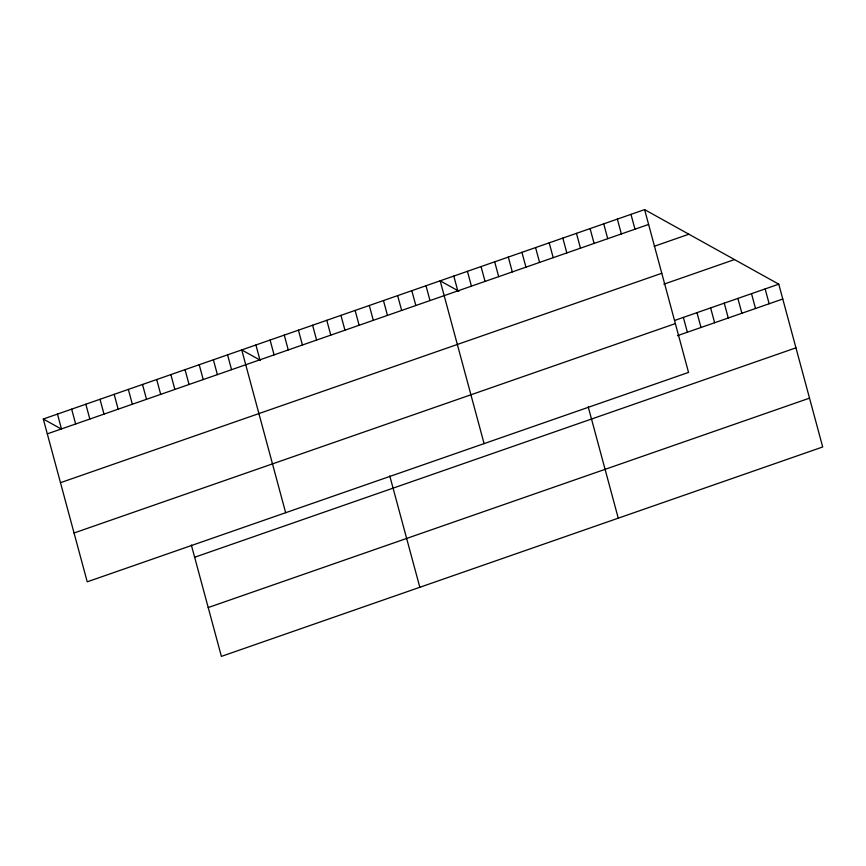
<?xml version="1.0" encoding="UTF-8"?>
<svg xmlns="http://www.w3.org/2000/svg" width="866" height="866" viewBox="0 0 866 866"><rect width="100%" height="100%" fill="white"/><g stroke="black" fill="none" stroke-linecap="round" stroke-linejoin="round"><path stroke-width="1.3" d="M644.607 209.615L688.535 372.412L87.228 581.822L43.3 419.025L644.607 209.615L778.772 284.178L822.7 446.975L221.393 656.385L191.343 545.039M47.305 433.855L648.612 224.446M654.187 246.301L688.881 234.221M60.479 482.687L661.786 273.277M663.876 284.167L734.498 259.573M674.69 320.42L778.772 284.178M74.054 532.991L675.361 323.592M677.45 335.683L782.777 299.008M194.644 557.249L795.951 347.84M208.219 607.553L809.526 398.144M458.861 291.203L440.166 280.811L484.094 443.619M260.428 360.31L241.733 349.918L285.661 512.715M43.3 419.025L61.01 428.865M765.143 288.919L769.149 303.76M751.515 293.671L755.52 308.502M737.886 298.413L741.891 313.254M724.257 303.165L728.252 317.995M710.629 307.906L714.623 322.747M696.989 312.658L700.995 327.489M683.361 317.4L687.366 332.241M630.978 214.357L634.984 229.198M617.35 219.109L621.355 233.939M603.721 223.85L607.726 238.691M590.092 228.602L594.098 243.433M576.464 233.344L580.469 248.185M562.835 238.096L566.829 252.926M549.206 242.837L553.201 257.678M588.209 406.825L618.259 518.171M535.578 247.589L539.572 262.42M521.938 252.331L525.943 267.172M508.31 257.083L512.315 271.913M494.681 261.824L498.686 276.665M481.052 266.576L485.057 281.407M467.424 271.318L471.429 286.159M453.795 276.07L457.8 290.9M425.996 285.748L429.991 300.578M411.815 290.684L415.821 305.514M397.646 295.62L401.651 310.45M383.465 300.556L387.47 315.386M369.295 305.492L373.3 320.323M355.125 310.429L359.119 325.259M389.776 475.932L419.826 587.278M340.944 315.365L344.949 330.195M326.774 320.301L330.78 335.131M312.604 325.237L316.599 340.067M298.424 330.173L302.429 345.004M284.254 335.11L288.259 349.94M270.084 340.046L274.078 354.876M255.903 344.982L259.908 359.812M227.563 354.854L231.558 369.685M213.382 359.791L217.388 374.621M199.212 364.727L203.218 379.557M185.043 369.663L189.037 384.493M170.862 374.599L174.867 389.429M156.692 379.535L160.697 394.366M142.511 384.472L146.516 399.302M128.341 389.408L132.346 404.238M114.171 394.344L118.166 409.174M99.991 399.28L103.996 414.11M85.821 404.216L89.826 419.047M71.651 409.153L75.645 423.983M57.47 414.089L61.475 428.919"/></g></svg>
